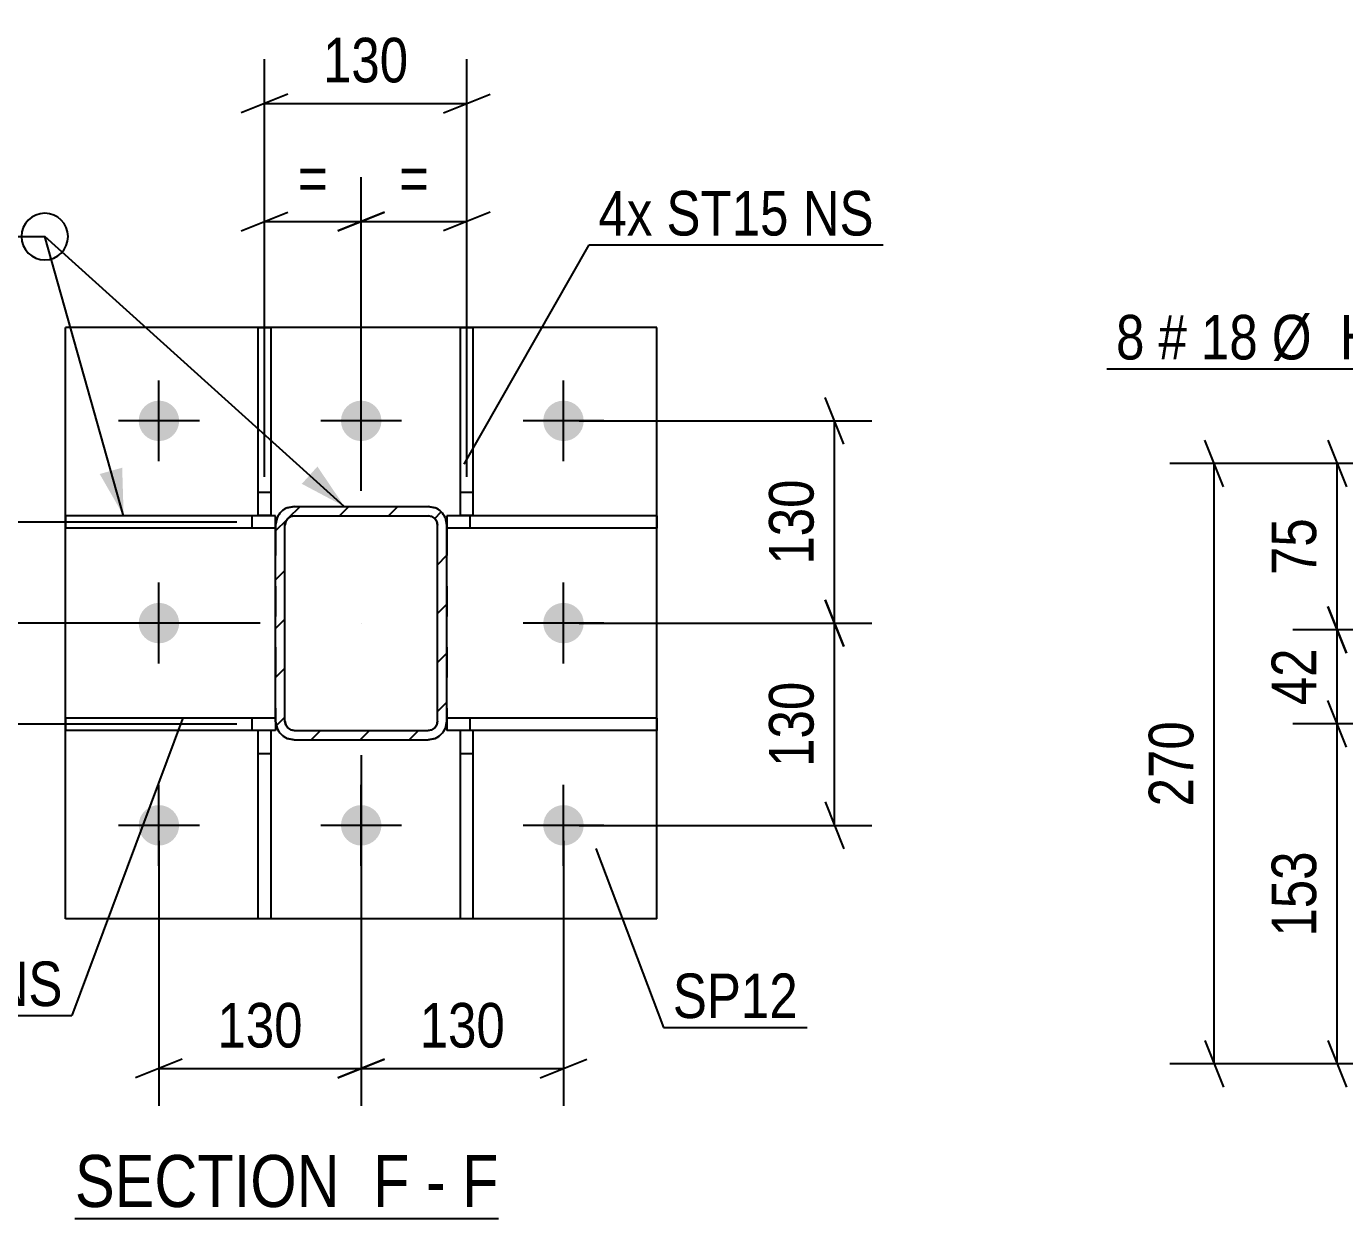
# Model space of a CAD drawing. Header units: millimetres. Extents: x 0 to 841, y 0 to 594.
# Drawn here: x 301.8 to 386.5, y 112.6 to 189.2 of the extents above; entities that cross this region are included whole.
import ezdxf

# ---------------------------------------------------------------- set-up
doc = ezdxf.new("R2010")
doc.units = ezdxf.units.MM
doc.linetypes.add('DXK_LINE_DOT2', pattern=[3.9198, 1.9599, -1.9599])
doc.linetypes.add('DXK_LINE_DOT3', pattern=[5.9187, 2.979, -0.9799, 0.9799, -0.9799])
doc.styles.add('Arial', font='ARIAL.TTF', dxfattribs={"height": 0.2})
doc.styles.add('Arial Narrow', font='ARIALN.TTF', dxfattribs={"height": 0.2})

# ---------------------------------------------------------------- blocks, each defined once
blk = doc.blocks.new('Unknown-275727060-17 - 4305')
at = {"color": 6, "linetype": 'Continuous'}
blk.add_line((304.951, 112.553), (332.167, 112.553), dxfattribs=at)
at = {"color": 0, "linetype": 'Continuous'}
for points in [[(323.059, 113.303), (323.059, 116.803), (304.951, 116.803), (304.951, 113.303)], [(326.451, 113.303), (326.451, 116.803), (324.109, 116.803), (324.109, 113.303)], [(328.776, 113.303), (328.776, 116.803), (327.501, 116.803), (327.501, 113.303)], [(332.167, 113.303), (332.167, 116.803), (329.826, 116.803), (329.826, 113.303)]]:
    blk.add_wipeout(points, dxfattribs=at)
at = {"color": 7, "linetype": 'Continuous', "style": 'Arial Narrow'}
for s, height, p in [('SECTION ', 3.3405, (304.951, 113.303)), ('F', 3.34, (324.109, 113.303)), ('F', 3.34, (329.826, 113.303)), ('-', 3.34, (327.501, 113.303))]:
    blk.add_text(s, height=height, dxfattribs=at).set_placement(p)
blk = doc.blocks.new('Part-275727060-4366 - 4305')
at = {"color": 2, "linetype": 'Continuous'}
for p, q in [((342.347, 157.734), (328.847, 157.733)), ((328.847, 157.733), (328.847, 157.131)), ((342.347, 157.734), (342.347, 156.934)), ((342.347, 156.934), (328.847, 156.933))]:
    blk.add_line(p, q, dxfattribs=at)
at = {"color": 7, "linetype": 'DXK_LINE_DOT2'}
for p, q in [((330.347, 156.933), (330.347, 157.733)), ((328.847, 157.131), (328.847, 156.933))]:
    blk.add_line(p, q, dxfattribs=at)
blk = doc.blocks.new('Part-275727060-4349 - 4305')
at = {"linetype": 'Continuous'}
h = blk.add_hatch(dxfattribs=at)
h.set_pattern_fill('', scale=0.7, style=0, pattern_type=0)
h.set_pattern_definition([(45, (328.495, 157.983), (-1.57154, 1.57154), [])])
h.paths.add_polyline_path([(328.755, 157.594), (328.495, 157.983), (328.106, 158.243), (327.646, 158.335), (319.046, 158.335), (318.587, 158.243), (318.198, 157.983), (317.938, 157.594), (317.846, 157.135), (317.846, 144.535), (317.938, 144.075), (318.198, 143.686), (318.587, 143.426), (319.046, 143.335), (327.646, 143.335), (328.106, 143.426), (328.495, 143.686), (328.755, 144.075), (328.846, 144.535), (328.846, 157.135)])
h.paths.add_polyline_path([(328.246, 144.535), (328.201, 144.305), (328.071, 144.11), (327.876, 143.98), (327.646, 143.935), (319.046, 143.935), (318.817, 143.98), (318.622, 144.11), (318.492, 144.305), (318.446, 144.535), (318.446, 157.135), (318.492, 157.364), (318.622, 157.559), (318.817, 157.689), (319.046, 157.735), (327.646, 157.735), (327.876, 157.689), (328.071, 157.559), (328.201, 157.364), (328.246, 157.135)])
at = {"color": 7, "linetype": 'DXK_LINE_DOT2'}
for p, q in [((317.846, 157.135), (317.938, 157.594)), ((318.587, 158.243), (319.046, 158.335)), ((318.817, 157.689), (318.622, 157.559)), ((319.046, 157.735), (318.817, 157.689)), ((319.046, 158.335), (327.646, 158.335)), ((319.046, 157.735), (327.646, 157.735)), ((327.646, 158.335), (328.106, 158.243)), ((327.876, 157.689), (327.646, 157.735)), ((328.071, 157.559), (327.876, 157.689)), ((328.755, 157.594), (328.846, 157.135)), ((317.846, 157.135), (317.846, 144.535)), ((318.492, 157.364), (318.446, 157.135)), ((318.446, 144.535), (318.446, 157.135)), ((318.622, 157.559), (318.492, 157.364)), ((328.201, 157.364), (328.071, 157.559)), ((328.246, 157.135), (328.201, 157.364)), ((328.246, 144.535), (328.246, 157.135)), ((328.846, 157.135), (328.846, 144.535)), ((317.938, 144.075), (317.846, 144.535)), ((318.446, 144.535), (318.492, 144.305)), ((318.492, 144.305), (318.622, 144.11)), ((318.622, 144.11), (318.817, 143.98)), ((327.876, 143.98), (328.071, 144.11)), ((328.071, 144.11), (328.201, 144.305)), ((328.201, 144.305), (328.246, 144.535)), ((328.846, 144.535), (328.755, 144.075)), ((319.046, 143.335), (318.587, 143.426)), ((318.817, 143.98), (319.046, 143.935)), ((319.046, 143.935), (327.646, 143.935)), ((319.046, 143.335), (327.646, 143.335)), ((327.646, 143.935), (327.876, 143.98)), ((328.106, 143.426), (327.646, 143.335))]:
    blk.add_line(p, q, dxfattribs=at)
at = {"color": 2, "linetype": 'Continuous'}
for p, q in [((317.938, 157.594), (317.846, 157.135)), ((319.046, 158.335), (318.587, 158.243)), ((318.622, 157.559), (318.817, 157.689)), ((318.817, 157.689), (319.046, 157.735)), ((319.046, 158.335), (327.646, 158.335)), ((319.046, 157.735), (327.646, 157.735)), ((328.106, 158.243), (327.646, 158.335)), ((327.646, 157.735), (327.876, 157.689)), ((327.876, 157.689), (328.071, 157.559)), ((328.846, 157.135), (328.755, 157.594)), ((317.846, 144.535), (317.846, 157.135)), ((318.446, 157.135), (318.492, 157.364)), ((318.446, 144.535), (318.446, 157.135)), ((318.492, 157.364), (318.622, 157.559)), ((328.071, 157.559), (328.201, 157.364)), ((328.201, 157.364), (328.246, 157.135)), ((328.246, 144.535), (328.246, 157.135)), ((328.846, 144.535), (328.846, 157.135)), ((317.846, 144.535), (317.938, 144.075)), ((318.492, 144.305), (318.446, 144.535)), ((318.622, 144.11), (318.492, 144.305)), ((318.817, 143.98), (318.622, 144.11)), ((328.071, 144.11), (327.876, 143.98)), ((328.201, 144.305), (328.071, 144.11)), ((328.246, 144.535), (328.201, 144.305)), ((328.755, 144.075), (328.846, 144.535)), ((318.587, 143.426), (319.046, 143.335)), ((319.046, 143.935), (318.817, 143.98)), ((319.046, 143.935), (327.646, 143.935)), ((319.046, 143.335), (327.646, 143.335)), ((327.876, 143.98), (327.646, 143.935)), ((327.646, 143.335), (328.106, 143.426))]:
    blk.add_line(p, q, dxfattribs=at)
at = {"color": 7, "linetype": 'DXK_LINE_DOT3'}
blk.add_line((323.346, 150.835), (323.346, 150.835), dxfattribs=at)
at = {"color": 7, "linetype": 'DXK_LINE_DOT2'}
for centre, start, end in [((319.046, 157.135), 112.5, 157.5), ((327.646, 157.135), 22.5, 67.5), ((319.046, 144.535), 202.5, 247.5), ((327.646, 144.535), 292.5, 337.5)]:
    blk.add_arc(centre, 1.2, start, end, dxfattribs=at)
at = {"color": 2, "linetype": 'Continuous'}
for centre, start, end in [((319.046, 157.135), 112.5, 157.5), ((327.646, 157.135), 22.5, 67.5), ((319.046, 144.535), 202.5, 247.5), ((327.646, 144.535), 292.5, 337.5)]:
    blk.add_arc(centre, 1.2, start, end, dxfattribs=at)
blk = doc.blocks.new('Part-275727060-4371 - 4305')
at = {"color": 2, "linetype": 'Continuous'}
for p, q in [((317.846, 144.733), (304.347, 144.734)), ((304.347, 144.734), (304.347, 143.934)), ((317.846, 144.535), (317.846, 143.933)), ((316.732, 143.933), (304.347, 143.934)), ((317.846, 143.933), (317.532, 143.933))]:
    blk.add_line(p, q, dxfattribs=at)
at = {"color": 7, "linetype": 'DXK_LINE_DOT2'}
for p, q in [((316.346, 143.933), (316.346, 144.733)), ((317.846, 144.535), (317.846, 144.733)), ((317.532, 143.933), (316.732, 143.933))]:
    blk.add_line(p, q, dxfattribs=at)
blk = doc.blocks.new('Part-275727060-4376 - 4305')
at = {"color": 2, "linetype": 'Continuous'}
for p, q in [((317.846, 157.733), (304.347, 157.734)), ((304.347, 157.734), (304.347, 156.934)), ((317.846, 157.134), (317.846, 157.733)), ((317.846, 156.933), (304.347, 156.934))]:
    blk.add_line(p, q, dxfattribs=at)
at = {"color": 7, "linetype": 'DXK_LINE_DOT2'}
for p, q in [((316.346, 156.933), (316.346, 157.733)), ((317.846, 157.134), (317.846, 156.933))]:
    blk.add_line(p, q, dxfattribs=at)
blk = doc.blocks.new('Bolt-275727060-4455 - 4305')
at = {"linetype": 'Continuous'}
for points in [[(309.046, 163.835, -1), (311.646, 163.835, -1)], [(322.046, 163.835, -1), (324.646, 163.835, -1)], [(335.046, 163.835, -1), (337.646, 163.835, -1)], [(309.046, 150.835, -1), (311.646, 150.835, -1)], [(335.046, 150.835, -1), (337.646, 150.835, -1)], [(309.046, 137.835, -1), (311.646, 137.835, -1)], [(322.046, 137.835, -1), (324.646, 137.835, -1)], [(335.046, 137.835, -1), (337.646, 137.835, -1)]]:
    blk.add_hatch(color=1, dxfattribs=at).paths.add_polyline_path(points)
at = {"color": 1, "linetype": 'Continuous'}
for p, q in [((310.346, 161.235), (310.346, 166.435)), ((323.346, 161.235), (323.346, 166.435)), ((336.346, 161.235), (336.346, 166.435)), ((312.946, 163.835), (307.746, 163.835)), ((325.946, 163.835), (320.746, 163.835)), ((338.946, 163.835), (333.746, 163.835)), ((310.346, 148.235), (310.346, 153.435)), ((336.346, 148.235), (336.346, 153.435)), ((312.946, 150.835), (307.746, 150.835)), ((338.946, 150.835), (333.746, 150.835)), ((310.346, 135.235), (310.346, 140.435)), ((323.346, 135.235), (323.346, 140.435)), ((336.346, 135.235), (336.346, 140.435)), ((312.946, 137.835), (307.746, 137.835)), ((325.946, 137.835), (320.746, 137.835)), ((338.946, 137.835), (333.746, 137.835))]:
    blk.add_line(p, q, dxfattribs=at)
blk = doc.blocks.new('Part-275727060-4391 - 4305')
at = {"color": 2, "linetype": 'Continuous'}
for p, q in [((329.731, 131.834), (329.731, 143.943)), ((329.731, 143.943), (330.531, 143.943)), ((330.531, 143.943), (330.531, 131.834)), ((330.531, 131.834), (329.731, 131.834))]:
    blk.add_line(p, q, dxfattribs=at)
at = {"color": 7, "linetype": 'DXK_LINE_DOT2'}
blk.add_line((329.731, 142.443), (330.531, 142.443), dxfattribs=at)
blk = doc.blocks.new('Part-275727060-4412 - 4305')
at = {"color": 2, "linetype": 'Continuous'}
for p, q in [((316.731, 157.744), (316.731, 169.834)), ((316.731, 169.834), (317.531, 169.834)), ((317.531, 169.834), (317.531, 157.744)), ((317.531, 157.744), (316.731, 157.744))]:
    blk.add_line(p, q, dxfattribs=at)
at = {"color": 7, "linetype": 'DXK_LINE_DOT2'}
blk.add_line((316.731, 159.244), (317.531, 159.244), dxfattribs=at)
blk = doc.blocks.new('Part-275727060-4396 - 4305')
at = {"color": 2, "linetype": 'Continuous'}
for p, q in [((316.731, 131.834), (316.732, 143.943)), ((316.732, 143.943), (317.532, 143.943)), ((317.532, 143.943), (317.531, 131.834)), ((317.531, 131.834), (316.731, 131.834))]:
    blk.add_line(p, q, dxfattribs=at)
at = {"color": 7, "linetype": 'DXK_LINE_DOT2'}
blk.add_line((316.731, 142.443), (317.531, 142.443), dxfattribs=at)
blk = doc.blocks.new('Part-275727060-4401 - 4305')
at = {"color": 2, "linetype": 'Continuous'}
for p, q in [((329.73, 157.744), (329.731, 169.834)), ((329.731, 169.834), (330.531, 169.834)), ((330.531, 169.834), (330.53, 157.744)), ((330.53, 157.744), (329.73, 157.744))]:
    blk.add_line(p, q, dxfattribs=at)
at = {"color": 7, "linetype": 'DXK_LINE_DOT2'}
blk.add_line((329.73, 159.244), (330.53, 159.244), dxfattribs=at)
blk = doc.blocks.new('Part-275727060-4444 - 4305')
at = {"color": 2, "linetype": 'Continuous'}
for p, q in [((304.346, 131.835), (304.346, 169.835)), ((342.346, 169.835), (304.346, 169.835)), ((342.346, 131.835), (342.346, 169.835)), ((342.346, 131.835), (304.346, 131.835))]:
    blk.add_line(p, q, dxfattribs=at)
blk = doc.blocks.new('Part-275727060-4449 - 4305')
at = {"color": 2, "linetype": 'Continuous'}
for p, q in [((342.347, 144.734), (328.847, 144.733)), ((328.847, 144.538), (328.847, 143.933)), ((342.347, 144.734), (342.347, 143.934)), ((329.731, 143.933), (328.847, 143.933)), ((342.347, 143.934), (330.531, 143.933))]:
    blk.add_line(p, q, dxfattribs=at)
at = {"color": 7, "linetype": 'DXK_LINE_DOT2'}
for p, q in [((328.847, 144.733), (328.847, 144.538)), ((330.347, 143.933), (330.347, 144.733)), ((330.531, 143.933), (329.731, 143.933))]:
    blk.add_line(p, q, dxfattribs=at)
blk = doc.blocks.new('StraightDimension-275727060-17206 - 4305')
at = {"color": 7, "linetype": 'Continuous'}
for p, q in [((296.62, 158.833), (297.82, 155.833)), ((315.346, 157.333), (294.37, 157.333)), ((297.22, 150.835), (297.22, 157.333)), ((297.82, 149.335), (296.62, 152.335)), ((316.846, 150.835), (294.37, 150.835))]:
    blk.add_line(p, q, dxfattribs=at)
at = {"color": 0}
blk.add_wipeout([(296.47, 156.512), (292.27, 156.512), (292.27, 151.656), (296.47, 151.656)], dxfattribs=at)
at = {"color": 3, "style": 'Arial Narrow'}
blk.add_text('65', height=2.8633, rotation=90.00021, dxfattribs=at).set_placement((295.87, 152.256))
blk = doc.blocks.new('StraightDimension-275727060-17138 - 4305')
at = {"color": 7, "linetype": 'Continuous'}
for p, q in [((317.131, 160.244), (317.131, 187.094)), ((330.131, 160.243), (330.131, 187.094)), ((318.631, 184.844), (315.631, 183.644)), ((328.631, 183.644), (331.631, 184.844)), ((317.131, 184.244), (330.131, 184.244))]:
    blk.add_line(p, q, dxfattribs=at)
at = {"color": 0}
blk.add_wipeout([(326.973, 184.994), (326.973, 189.194), (320.289, 189.194), (320.289, 184.994)], dxfattribs=at)
at = {"color": 3, "style": 'Arial Narrow'}
blk.add_text('130', height=2.8633, dxfattribs=at).set_placement((320.889, 185.594))
blk = doc.blocks.new('StraightDimension-275727060-17207 - 4305')
at = {"color": 7, "linetype": 'Continuous'}
for p, q in [((296.62, 152.335), (297.82, 149.335)), ((316.846, 150.835), (294.37, 150.835)), ((297.22, 144.333), (297.22, 150.835)), ((297.82, 142.833), (296.62, 145.833)), ((315.346, 144.333), (294.37, 144.333))]:
    blk.add_line(p, q, dxfattribs=at)
at = {"color": 0}
blk.add_wipeout([(296.47, 150.012), (292.27, 150.012), (292.27, 145.156), (296.47, 145.156)], dxfattribs=at)
at = {"color": 3, "style": 'Arial Narrow'}
blk.add_text('65', height=2.8633, rotation=90.00021, dxfattribs=at).set_placement((295.87, 145.756))
blk = doc.blocks.new('StraightDimension-275727060-4489 - 4305')
at = {"color": 7, "linetype": 'Continuous'}
for p, q in [((323.346, 142.335), (323.346, 119.803)), ((336.346, 136.835), (336.346, 119.803)), ((324.846, 122.803), (321.846, 121.603)), ((323.346, 122.203), (336.346, 122.203)), ((334.846, 121.603), (337.846, 122.803))]:
    blk.add_line(p, q, dxfattribs=at)
at = {"color": 0}
blk.add_wipeout([(333.189, 122.953), (333.189, 127.153), (326.504, 127.153), (326.504, 122.953)], dxfattribs=at)
at = {"color": 3, "style": 'Arial Narrow'}
blk.add_text('130', height=2.8633, dxfattribs=at).set_placement((327.104, 123.553))
blk = doc.blocks.new('StraightDimension-275727060-4490 - 4305')
at = {"color": 7, "linetype": 'Continuous'}
for p, q in [((323.346, 142.335), (323.346, 119.803)), ((310.346, 136.835), (310.346, 119.803)), ((311.846, 122.803), (308.846, 121.603)), ((310.346, 122.203), (323.346, 122.203)), ((321.846, 121.603), (324.846, 122.803))]:
    blk.add_line(p, q, dxfattribs=at)
at = {"color": 0}
blk.add_wipeout([(320.189, 122.953), (320.189, 127.153), (313.504, 127.153), (313.504, 122.953)], dxfattribs=at)
at = {"color": 3, "style": 'Arial Narrow'}
blk.add_text('130', height=2.8633, dxfattribs=at).set_placement((314.104, 123.553))
blk = doc.blocks.new('StraightDimension-275727060-4536 - 4305')
at = {"color": 7, "linetype": 'Continuous'}
for p, q in [((354.369, 162.335), (353.169, 165.335)), ((337.346, 163.835), (356.169, 163.835)), ((353.769, 150.835), (353.769, 163.835)), ((353.169, 152.335), (354.369, 149.335)), ((337.346, 150.835), (356.169, 150.835))]:
    blk.add_line(p, q, dxfattribs=at)
at = {"color": 0}
blk.add_wipeout([(353.019, 160.677), (348.819, 160.677), (348.819, 153.992), (353.019, 153.992)], dxfattribs=at)
at = {"color": 3, "style": 'Arial Narrow'}
blk.add_text('130', height=2.8633, rotation=90.00021, dxfattribs=at).set_placement((352.419, 154.592))
blk = doc.blocks.new('StraightDimension-275727060-4537 - 4305')
at = {"color": 7, "linetype": 'Continuous'}
for p, q in [((354.369, 149.335), (353.169, 152.335)), ((337.346, 150.835), (356.169, 150.835)), ((353.769, 137.835), (353.769, 150.835)), ((353.169, 139.335), (354.369, 136.335)), ((337.346, 137.835), (356.169, 137.835))]:
    blk.add_line(p, q, dxfattribs=at)
at = {"color": 0}
blk.add_wipeout([(353.019, 147.677), (348.819, 147.677), (348.819, 140.992), (353.019, 140.992)], dxfattribs=at)
at = {"color": 3, "style": 'Arial Narrow'}
blk.add_text('130', height=2.8633, rotation=90.00021, dxfattribs=at).set_placement((352.419, 141.592))
blk = doc.blocks.new('StraightDimension-275727060-17164 - 4305')
at = {"color": 7, "linetype": 'Continuous'}
for p, q in [((323.346, 159.335), (323.346, 179.505)), ((330.13, 160.244), (330.13, 179.505)), ((321.846, 176.055), (324.846, 177.255)), ((331.63, 177.255), (328.63, 176.055)), ((323.346, 176.655), (330.13, 176.655))]:
    blk.add_line(p, q, dxfattribs=at)
at = {"color": 0}
blk.add_wipeout([(328.298, 177.405), (328.298, 181.605), (325.179, 181.605), (325.179, 177.405)], dxfattribs=at)
at = {"color": 3, "style": 'Arial Narrow'}
blk.add_text('=', height=2.863, dxfattribs=at).set_placement((325.779, 178.005))
blk = doc.blocks.new('StraightDimension-275727060-17165 - 4305')
at = {"color": 7, "linetype": 'Continuous'}
for p, q in [((317.131, 160.244), (317.131, 179.505)), ((323.346, 159.335), (323.346, 179.505)), ((315.631, 176.055), (318.631, 177.255)), ((324.846, 177.255), (321.846, 176.055)), ((317.131, 176.655), (323.346, 176.655))]:
    blk.add_line(p, q, dxfattribs=at)
at = {"color": 0}
blk.add_wipeout([(321.798, 177.405), (321.798, 181.605), (318.679, 181.605), (318.679, 177.405)], dxfattribs=at)
at = {"color": 3, "style": 'Arial Narrow'}
blk.add_text('=', height=2.863, dxfattribs=at).set_placement((319.279, 178.005))
blk = doc.blocks.new('StraightDimension-275727060-17318 - 5912')
at = {"color": 7, "linetype": 'Continuous'}
for p, q in [((385.471, 162.591), (386.671, 159.591)), ((424.795, 161.091), (383.221, 161.091)), ((386.071, 150.411), (386.071, 161.091)), ((386.671, 148.911), (385.471, 151.911)), ((409.636, 150.411), (383.221, 150.411))]:
    blk.add_line(p, q, dxfattribs=at)
at = {"color": 0}
blk.add_wipeout([(385.321, 158.179), (381.121, 158.179), (381.121, 153.323), (385.321, 153.323)], dxfattribs=at)
at = {"color": 3, "style": 'Arial Narrow'}
blk.add_text('75', height=2.8633, rotation=90.00021, dxfattribs=at).set_placement((384.721, 153.923))
blk = doc.blocks.new('StraightDimension-275727060-6121 - 5912')
at = {"color": 7, "linetype": 'Continuous'}
for p, q in [((378.774, 159.591), (377.574, 162.591)), ((424.795, 161.091), (375.324, 161.091)), ((378.174, 122.497), (378.174, 161.091)), ((377.574, 123.997), (378.774, 120.997)), ((401.906, 122.497), (375.324, 122.497))]:
    blk.add_line(p, q, dxfattribs=at)
at = {"color": 0}
blk.add_wipeout([(377.424, 145.136), (373.224, 145.136), (373.224, 138.452), (377.424, 138.452)], dxfattribs=at)
at = {"color": 3, "style": 'Arial Narrow'}
blk.add_text('270', height=2.8633, rotation=90.00021, dxfattribs=at).set_placement((376.824, 139.052))
blk = doc.blocks.new('StraightDimension-275727060-17319 - 5912')
at = {"color": 7, "linetype": 'Continuous'}
for p, q in [((385.471, 151.911), (386.671, 148.911)), ((409.636, 150.411), (383.221, 150.411)), ((386.071, 144.352), (386.071, 150.411)), ((386.671, 142.852), (385.471, 145.852)), ((411.784, 144.352), (383.221, 144.352))]:
    blk.add_line(p, q, dxfattribs=at)
at = {"color": 0}
blk.add_wipeout([(385.321, 149.81), (381.121, 149.81), (381.121, 144.953), (385.321, 144.953)], dxfattribs=at)
at = {"color": 3, "style": 'Arial Narrow'}
blk.add_text('42', height=2.8633, rotation=90.00021, dxfattribs=at).set_placement((384.721, 145.553))
blk = doc.blocks.new('StraightDimension-275727060-17320 - 5912')
at = {"color": 7, "linetype": 'Continuous'}
for p, q in [((386.671, 142.852), (385.471, 145.852)), ((411.784, 144.352), (383.221, 144.352)), ((386.071, 122.497), (386.071, 144.352)), ((385.471, 123.997), (386.671, 120.997)), ((401.906, 122.497), (383.221, 122.497))]:
    blk.add_line(p, q, dxfattribs=at)
at = {"color": 0}
blk.add_wipeout([(385.321, 136.767), (381.121, 136.767), (381.121, 130.082), (385.321, 130.082)], dxfattribs=at)
at = {"color": 3, "style": 'Arial Narrow'}
blk.add_text('153', height=2.8633, rotation=90.00021, dxfattribs=at).set_placement((384.721, 130.682))
blk = doc.blocks.new('Mark-275727060-4440 - 4305')
at = {"color": 30, "linetype": 'Continuous'}
for p, q in [((338.429, 136.344), (342.775, 124.846)), ((342.775, 124.846), (352.014, 124.846))]:
    blk.add_line(p, q, dxfattribs=at)
at = {"color": 0}
blk.add_wipeout([(351.414, 125.446), (351.414, 128.446), (343.375, 128.446), (343.375, 125.446)], dxfattribs=at)
blk.add_wipeout([(351.414, 125.446), (351.414, 128.446), (343.375, 128.446), (343.375, 125.446)], dxfattribs=at)
at = {"color": 3, "style": 'Arial Narrow'}
blk.add_text('SP12', height=2.8633, dxfattribs=at).set_placement((343.375, 125.446))
blk = doc.blocks.new('WeldMark-275727060-4571 - 4305')
at = {"linetype": 'Continuous'}
for points in [[(307.986, 160.824), (308.08, 157.733), (306.542, 160.417)], [(320.534, 160.9), (322.261, 158.335), (319.53, 159.786)]]:
    blk.add_hatch(color=30, dxfattribs=at).paths.add_polyline_path(points)
at = {"color": 30, "linetype": 'Continuous'}
for p in [(291.91, 175.684), (308.08, 157.733), (322.261, 158.335)]:
    blk.add_line(p, (303.01, 175.684), dxfattribs=at)
at = {"color": 3, "linetype": 'Continuous'}
for q in [(299.624, 171.398), (296.196, 171.398)]:
    blk.add_line((296.196, 175.684), q, dxfattribs=at)
for start, end in [(90, 270), (270, 90)]:
    blk.add_arc((303.01, 175.684), 1.5, start, end, dxfattribs=at)
at = {"color": 0, "linetype": 'Continuous'}
blk.add_wipeout([(288.01, 174.784), (288.01, 177.784), (280.235, 177.784), (280.235, 174.784)], dxfattribs=at)
blk.add_wipeout([(288.01, 174.784), (288.01, 177.784), (280.235, 177.784), (280.235, 174.784)], dxfattribs=at)
at = {"color": 3, "linetype": 'Continuous'}
for q in [(287.624, 179.97), (287.624, 171.398)]:
    blk.add_line((291.91, 175.684), q, dxfattribs=at)
at = {"color": 3, "linetype": 'Continuous', "style": 'Arial'}
blk.add_text('TYP', height=2.8652, dxfattribs=at).set_placement((280.235, 174.784))
blk = doc.blocks.new('MarkSet-275727060-4628 - 4305')
at = {"color": 30, "linetype": 'Continuous'}
for p in [(311.863, 144.673), (285.863, 125.617)]:
    blk.add_line(p, (304.754, 125.617), dxfattribs=at)
at = {"color": 0}
for points in [[(289.935, 126.217), (289.935, 129.217), (286.463, 129.217), (286.463, 126.217)], [(298.69, 126.217), (298.69, 129.217), (290.835, 129.217), (290.835, 126.217)], [(304.154, 126.217), (304.154, 129.217), (299.59, 129.217), (299.59, 126.217)]]:
    blk.add_wipeout(points, dxfattribs=at)
for points in [[(289.935, 126.217), (289.935, 129.217), (286.463, 129.217), (286.463, 126.217)], [(298.69, 126.217), (298.69, 129.217), (290.835, 129.217), (290.835, 126.217)], [(304.154, 126.217), (304.154, 129.217), (299.59, 129.217), (299.59, 126.217)]]:
    blk.add_wipeout(points, dxfattribs=at)
at = {"color": 3, "style": 'Arial Narrow'}
for s, p in [('4x', (286.463, 126.217)), ('ST16', (290.835, 126.217)), ('NS', (299.59, 126.217))]:
    blk.add_text(s, height=2.8633, dxfattribs=at).set_placement(p)
blk = doc.blocks.new('MarkSet-275727060-4658 - 4305')
at = {"color": 30, "linetype": 'Continuous'}
for p, q in [((329.973, 161.058), (337.993, 175.149)), ((337.993, 175.149), (356.883, 175.149))]:
    blk.add_line(p, q, dxfattribs=at)
at = {"color": 0}
for points in [[(342.064, 175.749), (342.064, 178.749), (338.593, 178.749), (338.593, 175.749)], [(350.819, 175.749), (350.819, 178.749), (342.964, 178.749), (342.964, 175.749)], [(356.283, 175.749), (356.283, 178.749), (351.719, 178.749), (351.719, 175.749)]]:
    blk.add_wipeout(points, dxfattribs=at)
for points in [[(342.064, 175.749), (342.064, 178.749), (338.593, 178.749), (338.593, 175.749)], [(350.819, 175.749), (350.819, 178.749), (342.964, 178.749), (342.964, 175.749)], [(356.283, 175.749), (356.283, 178.749), (351.719, 178.749), (351.719, 175.749)]]:
    blk.add_wipeout(points, dxfattribs=at)
at = {"color": 3, "style": 'Arial Narrow'}
for s, p in [('4x', (338.593, 175.749)), ('ST15', (342.964, 175.749)), ('NS', (351.719, 175.749))]:
    blk.add_text(s, height=2.8633, dxfattribs=at).set_placement(p)
blk = doc.blocks.new('MarkSet-275727060-17218 - 5912')
at = {"color": 7, "linetype": 'Continuous'}
for p in [(371.258, 167.182), (410.636, 150.411)]:
    blk.add_line(p, (397.998, 167.182), dxfattribs=at)
at = {"color": 0}
for points in [[(373.686, 167.782), (373.686, 170.782), (371.858, 170.782), (371.858, 167.782)], [(376.414, 167.782), (376.414, 170.782), (374.586, 170.782), (374.586, 167.782)], [(380.971, 167.782), (380.971, 170.782), (377.314, 170.782), (377.314, 167.782)], [(397.398, 167.782), (397.398, 170.782), (381.871, 170.782), (381.871, 167.782)]]:
    blk.add_wipeout(points, dxfattribs=at)
for points in [[(373.686, 167.782), (373.686, 170.782), (371.858, 170.782), (371.858, 167.782)], [(376.414, 167.782), (376.414, 170.782), (374.586, 170.782), (374.586, 167.782)], [(380.971, 167.782), (380.971, 170.782), (377.314, 170.782), (377.314, 167.782)], [(397.398, 167.782), (397.398, 170.782), (381.871, 170.782), (381.871, 167.782)]]:
    blk.add_wipeout(points, dxfattribs=at)
at = {"color": 3, "style": 'Arial Narrow'}
for s, height, p in [('8', 2.863, (371.858, 167.782)), ('#', 2.863, (374.586, 167.782)), ('18', 2.8633, (377.314, 167.782)), ('Ø  HOLES', 2.8633, (381.871, 167.782))]:
    blk.add_text(s, height=height, dxfattribs=at).set_placement(p)

msp = doc.modelspace()

# ---------------------------------------------------------------- block references
for name in ['Part-275727060-4444 - 4305', 'Part-275727060-4412 - 4305', 'Part-275727060-4401 - 4305', 'Bolt-275727060-4455 - 4305', 'StraightDimension-275727060-17318 - 5912', 'Part-275727060-4376 - 4305', 'Part-275727060-4349 - 4305', 'Part-275727060-4366 - 4305', 'Part-275727060-4371 - 4305', 'Part-275727060-4449 - 4305', 'Part-275727060-4396 - 4305', 'Part-275727060-4391 - 4305', 'Unknown-275727060-17 - 4305']:
    msp.add_blockref(name, (0, 0))

# ---------------------------------------------------------------- next in the draw order: block references
for name in ['StraightDimension-275727060-17138 - 4305', 'StraightDimension-275727060-4536 - 4305', 'StraightDimension-275727060-6121 - 5912', 'StraightDimension-275727060-17206 - 4305', 'StraightDimension-275727060-4489 - 4305']:
    msp.add_blockref(name, (0, 0))

# ---------------------------------------------------------------- next in the draw order: block references
for name in ['StraightDimension-275727060-17164 - 4305', 'StraightDimension-275727060-17207 - 4305', 'StraightDimension-275727060-4537 - 4305', 'StraightDimension-275727060-17319 - 5912', 'StraightDimension-275727060-4490 - 4305']:
    msp.add_blockref(name, (0, 0))

# ---------------------------------------------------------------- next in the draw order: block references
for name in ['StraightDimension-275727060-17165 - 4305', 'MarkSet-275727060-4658 - 4305', 'MarkSet-275727060-17218 - 5912', 'StraightDimension-275727060-17320 - 5912', 'MarkSet-275727060-4628 - 4305', 'Mark-275727060-4440 - 4305']:
    msp.add_blockref(name, (0, 0))

# ---------------------------------------------------------------- next in the draw order: block references
msp.add_blockref('WeldMark-275727060-4571 - 4305', (0, 0))

doc.saveas('drawing.dxf')
